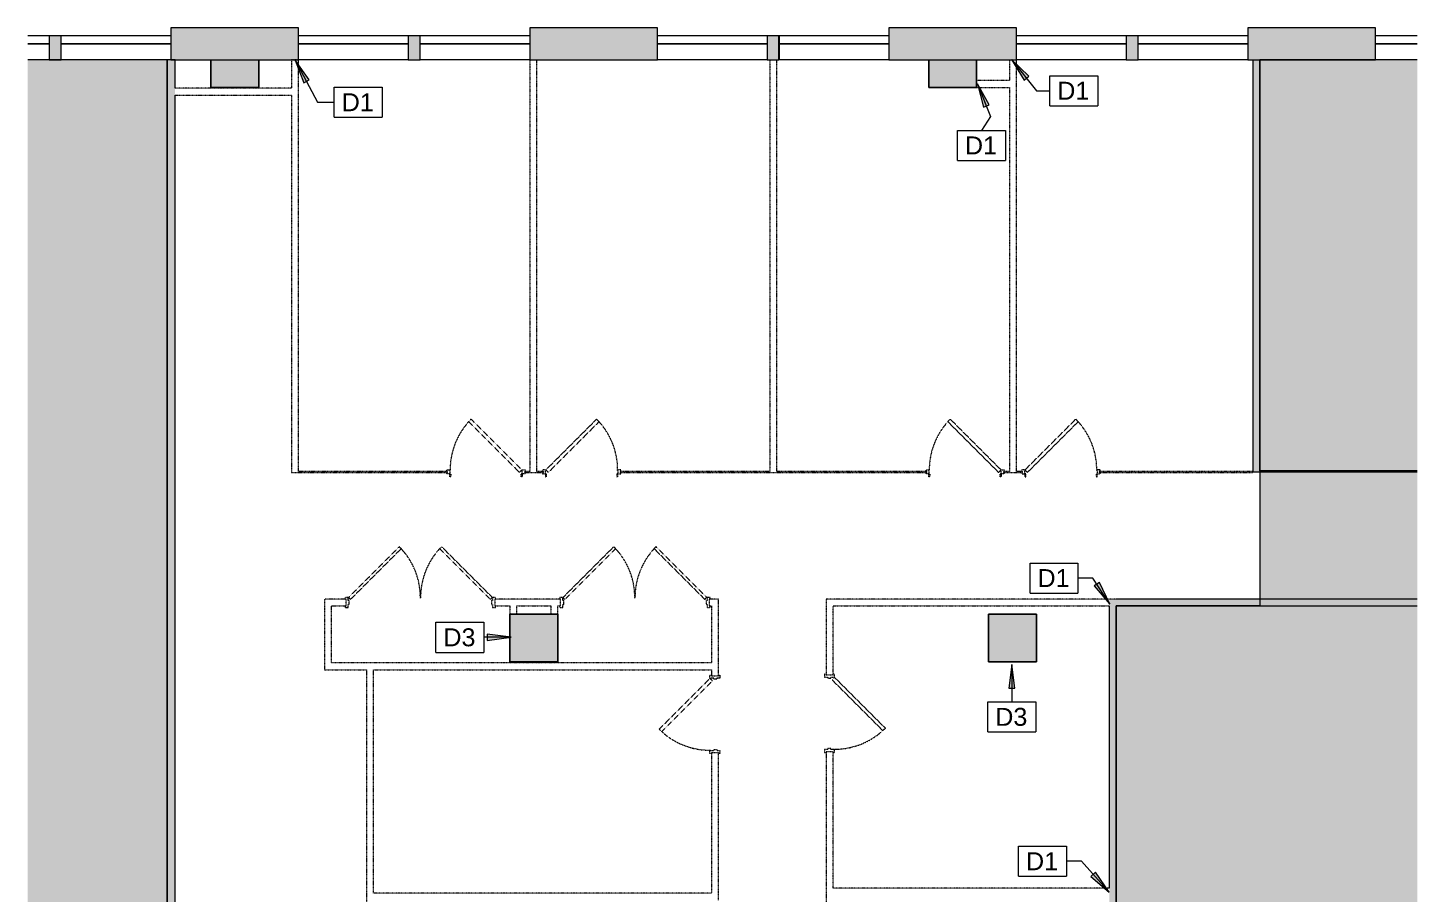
# Model space of a CAD drawing. Header units: inches. Extents: x 624 to 2874, y -334 to 2052.
# Drawn here: x 1411 to 2108, y 1617 to 2052 of the extents above; entities that cross this region are included whole.
import ezdxf

# ---------------------------------------------------------------- set-up
doc = ezdxf.new("R2010")
doc.units = ezdxf.units.IN
doc.header["$MEASUREMENT"] = 0
doc.linetypes.add('Demolished', pattern=[0.1875, 0.125, -0.0625])
for name, color, linetype, lineweight in [('A-ANNO-KEYN', 231, 'Continuous', 9), ('A-DETL', 90, 'Continuous', 9), ('A-DETL-GENF', 92, 'Continuous', 9), ('A-DOOR', 31, 'Continuous', 13), ('A-WALL', 113, 'Continuous', 13), ('A-WALL-PATT', 111, 'Continuous', 13), ('B-CL', 7, 'Continuous', 9), ('CORE', 7, 'Continuous', 9), ('CORRIDOR', 7, 'Continuous', 9), ('I-WALL', 2, 'Continuous', 13), ('S-COLS', 52, 'Continuous', 13), ('Victor Bldg - 7th Floor_LINK_dwg', 8, 'Continuous', 9), ('WINDOWS', 7, 'Continuous', 9)]:
    doc.layers.add(name, color=color, linetype=linetype, lineweight=lineweight)
doc.styles.add('Arial', font='arial.ttf', dxfattribs={"height": 9})

# ---------------------------------------------------------------- blocks, each defined once
blk = doc.blocks.new('Concrete-Rectangular-Column - 24_ x 24_-6972613-Level XX  DEMOLITION')
at = {"layer": 'S-COLS', "lineweight": 9}
blk.add_hatch(color=7, dxfattribs=at).paths.add_polyline_path([(12, -12), (12, 2), (-12, 2), (-12, -12)], flags=0)
at = {"layer": 'S-COLS', "color": 8, "lineweight": 20}
for p, q in [((-12, 2), (-12, -12)), ((12, -12), (12, 2)), ((-12, -12), (12, -12))]:
    blk.add_line(p, q, dxfattribs=at)
blk = doc.blocks.new('Concrete-Rectangular-Column - 24_ x 24_-V1-Level XX  DEMOLITION')
at = {"layer": 'S-COLS', "lineweight": 9}
blk.add_hatch(color=7, dxfattribs=at).paths.add_polyline_path([(-12, -12), (12, -12), (12, 12), (-12, 12), (-12, -7.33)], flags=0)
at = {"layer": 'S-COLS', "color": 8, "lineweight": 20}
for p, q in [((12, 12), (-12, 12)), ((-12, 12), (-12, -12)), ((12, -12), (12, 12)), ((-12, -12), (12, -12))]:
    blk.add_line(p, q, dxfattribs=at)
blk = doc.blocks.new('Victor Bldg - 7th Floor_LINK_dwg_AH13F-7884599-Level XX  DEMOLITION')
at = {"layer": 'CORE'}
for p, q in [((1118.42, 1209.86), (1118.42, 1203.17)), ((1119.29, 1210.31), (1118.72, 1210.31)), ((1119.59, 1203.17), (1119.59, 1209.86)), ((1118.72, 1202.72), (1119.29, 1202.72))]:
    blk.add_line(p, q, dxfattribs=at)
for centre in [(1116.88, 1210.53), (1121.08, 1210.53)]:
    blk.add_ellipse(centre, major_axis=(0, 1.17), ratio=0.666667, dxfattribs=at)
for centre, start_param, end_param in [((1118.72, 1209.86), 0, 1.570796), ((1119.29, 1209.86), 4.712389, 6.283185), ((1118.72, 1203.17), 1.570796, 3.141593), ((1119.29, 1203.17), 3.141593, 4.712389)]:
    blk.add_ellipse(centre, major_axis=(0, 0.45), ratio=0.666667, start_param=start_param, end_param=end_param, dxfattribs=at)
blk = doc.blocks.new('Victor Bldg - 7th Floor_LINK_dwg_AH13F-7884600-Level XX  DEMOLITION')
at = {"layer": 'CORE'}
for p, q in [((1145.42, 1209.86), (1145.42, 1203.17)), ((1146.29, 1210.31), (1145.72, 1210.31)), ((1146.59, 1203.17), (1146.59, 1209.86)), ((1145.72, 1202.72), (1146.29, 1202.72))]:
    blk.add_line(p, q, dxfattribs=at)
for centre in [(1143.88, 1210.53), (1148.08, 1210.53)]:
    blk.add_ellipse(centre, major_axis=(0, 1.17), ratio=0.666667, dxfattribs=at)
for centre, start_param, end_param in [((1145.72, 1209.86), 0, 1.570796), ((1146.29, 1209.86), 4.712389, 6.283185), ((1145.72, 1203.17), 1.570796, 3.141593), ((1146.29, 1203.17), 3.141593, 4.712389)]:
    blk.add_ellipse(centre, major_axis=(0, 0.45), ratio=0.666667, start_param=start_param, end_param=end_param, dxfattribs=at)
blk = doc.blocks.new('Victor Bldg - 7th Floor_LINK_dwg_AH13F-7884601-Level XX  DEMOLITION')
at = {"layer": 'CORE'}
for p, q in [((1172.42, 1209.86), (1172.42, 1203.17)), ((1173.29, 1210.31), (1172.72, 1210.31)), ((1173.59, 1203.17), (1173.59, 1209.86)), ((1172.72, 1202.72), (1173.29, 1202.72))]:
    blk.add_line(p, q, dxfattribs=at)
for centre in [(1170.88, 1210.53), (1175.08, 1210.53)]:
    blk.add_ellipse(centre, major_axis=(0, 1.17), ratio=0.666667, dxfattribs=at)
for centre, start_param, end_param in [((1172.72, 1209.86), 0, 1.570796), ((1173.29, 1209.86), 4.712389, 6.283185), ((1172.72, 1203.17), 1.570796, 3.141593), ((1173.29, 1203.17), 3.141593, 4.712389)]:
    blk.add_ellipse(centre, major_axis=(0, 0.45), ratio=0.666667, start_param=start_param, end_param=end_param, dxfattribs=at)
blk = doc.blocks.new('Victor Bldg - 7th Floor_LINK_dwg_AH13F-7884602-Level XX  DEMOLITION')
at = {"layer": 'CORE'}
for p, q in [((1226.42, 1209.86), (1226.42, 1203.17)), ((1227.29, 1210.31), (1226.72, 1210.31)), ((1227.59, 1203.17), (1227.59, 1209.86)), ((1226.72, 1202.72), (1227.29, 1202.72))]:
    blk.add_line(p, q, dxfattribs=at)
for centre in [(1224.88, 1210.53), (1229.08, 1210.53)]:
    blk.add_ellipse(centre, major_axis=(0, 1.17), ratio=0.666667, dxfattribs=at)
for centre, start_param, end_param in [((1226.72, 1209.86), 0, 1.570796), ((1227.29, 1209.86), 4.712389, 6.283185), ((1226.72, 1203.17), 1.570796, 3.141593), ((1227.29, 1203.17), 3.141593, 4.712389)]:
    blk.add_ellipse(centre, major_axis=(0, 0.45), ratio=0.666667, start_param=start_param, end_param=end_param, dxfattribs=at)
blk = doc.blocks.new('Victor Bldg - 7th Floor_LINK_dwg_AH13F-7884603-Level XX  DEMOLITION')
at = {"layer": 'CORE'}
for p, q in [((1199.42, 1209.86), (1199.42, 1203.17)), ((1200.29, 1210.31), (1199.72, 1210.31)), ((1200.59, 1203.17), (1200.59, 1209.86)), ((1199.72, 1202.72), (1200.29, 1202.72))]:
    blk.add_line(p, q, dxfattribs=at)
for centre in [(1197.88, 1210.53), (1202.08, 1210.53)]:
    blk.add_ellipse(centre, major_axis=(0, 1.17), ratio=0.666667, dxfattribs=at)
for centre, start_param, end_param in [((1199.72, 1209.86), 0, 1.570796), ((1200.29, 1209.86), 4.712389, 6.283185), ((1199.72, 1203.17), 1.570796, 3.141593), ((1200.29, 1203.17), 3.141593, 4.712389)]:
    blk.add_ellipse(centre, major_axis=(0, 0.45), ratio=0.666667, start_param=start_param, end_param=end_param, dxfattribs=at)
blk = doc.blocks.new('Victor Bldg - 7th Floor_LINK_dwg-6972240-Level XX  DEMOLITION')
at = {"layer": 'B-CL'}
blk.add_line((1063, 2021.5), (1039, 2021.5), dxfattribs=at)
at = {"layer": 'B-CL', "flags": 128}
blk.add_lwpolyline([(703, 2035.5), (703, 2021.5), (679, 2021.5), (679, 2035.5)], dxfattribs=at)
for points in [[(829, 1757.5), (853, 1757.5), (853, 1733.5), (829, 1733.5)], [(1069, 1757.5), (1093, 1757.5), (1093, 1733.5), (1069, 1733.5)], [(829, 1397.5), (853, 1397.5), (853, 1373.5), (829, 1373.5)], [(1069, 1397.5), (1093, 1397.5), (1093, 1373.5), (1069, 1373.5)]]:
    blk.add_lwpolyline(points, close=True, dxfattribs=at)
at = {"layer": 'CORE'}
for p, q in [((1039, 2021.5), (1039, 2035.5)), ((1063, 2035.5), (1063, 2021.5)), ((1244.38, 1219.75), (1244.38, 1232)), ((1283.93, 1218.9), (1248, 1202.44)), ((1111.92, 1209.47), (1113.76, 1206.79)), ((1112.18, 1209.63), (1114.03, 1206.95)), ((1138.92, 1209.47), (1140.76, 1206.79)), ((1139.18, 1209.63), (1141.03, 1206.95)), ((1165.92, 1209.47), (1167.76, 1206.79)), ((1166.18, 1209.63), (1168.03, 1206.95)), ((1192.92, 1209.47), (1194.76, 1206.79)), ((1193.18, 1209.63), (1195.03, 1206.95)), ((1219.92, 1209.47), (1221.76, 1206.79)), ((1220.18, 1209.63), (1222.03, 1206.95)), ((1098, 1203.75), (1042, 1203.75))]:
    blk.add_line(p, q, dxfattribs=at)
at = {"layer": 'CORE', "flags": 128}
for points in [[(1283.93, 1238), (1248, 1238), (1098, 1238), (829, 1238), (829, 1170.41)], [(862, 1170.41), (862, 1234.5), (838, 1234.5), (838, 1170.41)], [(867.38, 1170.41), (867.38, 1234.5), (1036, 1234.5), (1036, 1170.41)], [(1042, 1234.5), (1042, 1223.5), (1098, 1223.5), (1042, 1234.5), (1098, 1234.5), (1042, 1223.5)], [(1248, 1238), (1248, 1215.75), (1098, 1215.75), (1098, 1238)], [(1283.93, 1218.08), (1248, 1234.5), (1283.93, 1234.5)], [(1101.63, 1219.75), (1244.38, 1219.75), (1101.63, 1232), (1244.38, 1232), (1101.63, 1219.75), (1101.63, 1232)], [(1098, 1220), (1042, 1220), (1042, 1170.41)], [(1103, 1191.75), (1103, 1215.75), (1103, 1191.75), (1098, 1191.75), (1098, 1215.75), (1042, 1215.75)], [(1097, 1203.75), (1097, 1214.75), (1043, 1214.75), (1043, 1203.75)], [(1243, 1191.75), (1103, 1191.75), (1098, 1191.75), (1098, 1215.75)], [(1104, 1191.75), (1104, 1214.25), (1242, 1214.25), (1242, 1191.75)], [(1243, 1215.75), (1243, 1191.75), (1248, 1191.75), (1248, 1199), (1264.62, 1199), (1264.62, 1191.75), (1269.62, 1191.75)], [(1248, 1215.75), (1248, 1202.5), (1283.93, 1202.5)], [(1248, 1191.75), (1248, 1198.69), (1264.62, 1198.69), (1264.62, 1191.75)], [(1283.93, 1199), (1269.62, 1199), (1269.62, 1191.75)], [(1247.31, 1191.75), (1247.31, 1191.19), (1265.31, 1191.19), (1265.31, 1191.75)], [(1042, 1189.69), (1042.56, 1189.69), (1042.56, 1173.07), (1042, 1173.07)]]:
    blk.add_lwpolyline(points, dxfattribs=at)
for points in [[(1109, 1184.75), (1125, 1184.75), (1125, 1200.75), (1109, 1200.75)], [(1039.5, 1189.01), (1042, 1189.01), (1042, 1173.76), (1039.5, 1173.76)]]:
    blk.add_lwpolyline(points, close=True, dxfattribs=at)
at = {"layer": 'CORE'}
for centre in [(1112.05, 1209.55), (1139.05, 1209.55), (1166.05, 1209.55), (1193.05, 1209.55), (1220.05, 1209.55)]:
    blk.add_circle(centre, 0.667, dxfattribs=at)
for centre, radius, start, end in [((1116.3, 1202.72), 5.8, 153.29881, 180), ((1117.61, 1202.07), 7.26, 129.47246, 153.29881), ((1112.05, 1209.55), 0.167, 11.68289, 236.84227), ((1118.45, 1201.04), 8.59, 108.83538, 129.47246), ((1113.9, 1206.86), 0.167, 192.19142, 57.3508), ((1119, 1199.43), 10.29, 90, 108.83538), ((1119, 1199.43), 10.29, 71.16462, 90), ((1119.55, 1201.04), 8.59, 50.52754, 71.16462), ((1120.39, 1202.07), 7.26, 26.70119, 50.52754), ((1121.7, 1202.72), 5.8, 0, 26.70119), ((1143.3, 1202.72), 5.8, 153.29881, 180), ((1144.61, 1202.07), 7.26, 129.47246, 153.29881), ((1139.05, 1209.55), 0.167, 11.68289, 236.84227), ((1145.45, 1201.04), 8.59, 108.83538, 129.47246), ((1140.9, 1206.86), 0.167, 192.19142, 57.3508), ((1146, 1199.43), 10.29, 90, 108.83538), ((1146, 1199.43), 10.29, 71.16462, 90), ((1146.55, 1201.04), 8.59, 50.52754, 71.16462), ((1147.39, 1202.07), 7.26, 26.70119, 50.52754), ((1148.7, 1202.72), 5.8, 0, 26.70119), ((1170.3, 1202.72), 5.8, 153.29881, 180), ((1171.61, 1202.07), 7.26, 129.47246, 153.29881), ((1166.05, 1209.55), 0.167, 11.68289, 236.84227), ((1172.45, 1201.04), 8.59, 108.83538, 129.47246), ((1167.9, 1206.86), 0.167, 192.19142, 57.3508), ((1173, 1199.43), 10.29, 90, 108.83538), ((1173, 1199.43), 10.29, 71.16462, 90), ((1173.55, 1201.04), 8.59, 50.52754, 71.16462), ((1174.39, 1202.07), 7.26, 26.70119, 50.52754), ((1175.7, 1202.72), 5.8, 0, 26.70119), ((1197.3, 1202.72), 5.8, 153.29881, 180), ((1198.61, 1202.07), 7.26, 129.47246, 153.29881), ((1193.05, 1209.55), 0.167, 11.68289, 236.84227), ((1199.45, 1201.04), 8.59, 108.83538, 129.47246), ((1194.9, 1206.86), 0.167, 192.19142, 57.3508), ((1200, 1199.43), 10.29, 90, 108.83538), ((1200, 1199.43), 10.29, 71.16462, 90), ((1200.55, 1201.04), 8.59, 50.52754, 71.16462), ((1201.39, 1202.07), 7.26, 26.70119, 50.52754), ((1202.7, 1202.72), 5.8, 0, 26.70119), ((1224.3, 1202.72), 5.8, 153.29881, 180), ((1225.61, 1202.07), 7.26, 129.47246, 153.29881), ((1220.05, 1209.55), 0.167, 11.68289, 236.84227), ((1226.45, 1201.04), 8.59, 108.83538, 129.47246), ((1221.9, 1206.86), 0.167, 192.19142, 57.3508), ((1227, 1199.43), 10.29, 90, 108.83538), ((1227, 1199.43), 10.29, 71.16462, 90), ((1227.55, 1201.04), 8.59, 50.52754, 71.16462), ((1228.39, 1202.07), 7.26, 26.70119, 50.52754), ((1229.7, 1202.72), 5.8, 0, 26.70119), ((1116.3, 1202.72), 5.8, 180, 206.70119), ((1117.61, 1203.38), 7.26, 206.70119, 230.52754), ((1120.39, 1203.38), 7.26, 309.47246, 333.29881), ((1121.7, 1202.72), 5.8, 333.29881, 0), ((1143.3, 1202.72), 5.8, 180, 206.70119), ((1144.61, 1203.38), 7.26, 206.70119, 230.52754), ((1147.39, 1203.38), 7.26, 309.47246, 333.29881), ((1148.7, 1202.72), 5.8, 333.29881, 0), ((1170.3, 1202.72), 5.8, 180, 206.70119), ((1171.61, 1203.38), 7.26, 206.70119, 230.52754), ((1174.39, 1203.38), 7.26, 309.47246, 333.29881), ((1175.7, 1202.72), 5.8, 333.29881, 0), ((1197.3, 1202.72), 5.8, 180, 206.70119), ((1198.61, 1203.38), 7.26, 206.70119, 230.52754), ((1201.39, 1203.38), 7.26, 309.47246, 333.29881), ((1202.7, 1202.72), 5.8, 333.29881, 0), ((1224.3, 1202.72), 5.8, 180, 206.70119), ((1225.61, 1203.38), 7.26, 206.70119, 230.52754), ((1228.39, 1203.38), 7.26, 309.47246, 333.29881), ((1229.7, 1202.72), 5.8, 333.29881, 0), ((1118.45, 1204.4), 8.59, 230.52754, 251.16462), ((1119, 1206.02), 10.29, 251.16462, 270), ((1119, 1206.02), 10.29, 270, 288.83538), ((1119.55, 1204.4), 8.59, 288.83538, 309.47246), ((1145.45, 1204.4), 8.59, 230.52754, 251.16462), ((1146, 1206.02), 10.29, 251.16462, 270), ((1146, 1206.02), 10.29, 270, 288.83538), ((1146.55, 1204.4), 8.59, 288.83538, 309.47246), ((1172.45, 1204.4), 8.59, 230.52754, 251.16462), ((1173, 1206.02), 10.29, 251.16462, 270), ((1173, 1206.02), 10.29, 270, 288.83538), ((1173.55, 1204.4), 8.59, 288.83538, 309.47246), ((1199.45, 1204.4), 8.59, 230.52754, 251.16462), ((1200, 1206.02), 10.29, 251.16462, 270), ((1200, 1206.02), 10.29, 270, 288.83538), ((1200.55, 1204.4), 8.59, 288.83538, 309.47246), ((1226.45, 1204.4), 8.59, 230.52754, 251.16462), ((1227, 1206.02), 10.29, 251.16462, 270), ((1227, 1206.02), 10.29, 270, 288.83538), ((1227.55, 1204.4), 8.59, 288.83538, 309.47246)]:
    blk.add_arc(centre, radius, start, end, dxfattribs=at)
at = {"layer": 'CORRIDOR'}
blk.add_line((661.06, 1238.77), (661.06, 1243.29), dxfattribs=at)
at = {"layer": 'CORRIDOR', "flags": 128}
for points in [[(657.31, 1243.29), (657.31, 1235.02), (762.27, 1235.02), (762.27, 1170.41)], [(767.14, 1170.41), (767.14, 1238.77), (661.06, 1238.77)]]:
    blk.add_lwpolyline(points, dxfattribs=at)
at = {"layer": 'WINDOWS'}
for p, q in [((598, 2047.5), (587.23, 2047.5)), ((598, 2043.5), (587.23, 2043.5)), ((598, 2043.25), (587.23, 2043.25)), ((659, 2047.5), (604, 2047.5)), ((659, 2043.5), (604, 2043.5)), ((659, 2043.25), (604, 2043.25)), ((778, 2047.5), (723, 2047.5)), ((778, 2043.5), (723, 2043.5)), ((778, 2043.25), (723, 2043.25)), ((839, 2047.5), (784, 2047.5)), ((839, 2043.5), (784, 2043.5)), ((839, 2043.25), (784, 2043.25)), ((958, 2047.5), (903, 2047.5)), ((958, 2043.5), (903, 2043.5)), ((958, 2043.25), (903, 2043.25)), ((1019, 2047.5), (963.75, 2047.5)), ((1019, 2043.5), (964, 2043.5)), ((1019, 2043.25), (964, 2043.25)), ((1138, 2047.5), (1083, 2047.5)), ((1138, 2043.5), (1083, 2043.5)), ((1138, 2043.25), (1083, 2043.25)), ((1199, 2047.5), (1144, 2047.5)), ((1199, 2043.5), (1144, 2043.5)), ((1199, 2043.25), (1144, 2043.25)), ((1283.93, 2047.5), (1263, 2047.5)), ((1283.93, 2043.5), (1263, 2043.5)), ((1283.93, 2043.25), (1263, 2043.25)), ((598, 2035.5), (587.23, 2035.5)), ((659, 2035.5), (604, 2035.5)), ((778, 2035.5), (723, 2035.5)), ((839, 2035.5), (784, 2035.5)), ((958, 2035.5), (903, 2035.5)), ((1019, 2035.5), (963.75, 2035.5)), ((1138, 2035.5), (1083, 2035.5)), ((1199, 2035.5), (1144, 2035.5)), ((1283.93, 2035.5), (1263, 2035.5))]:
    blk.add_line(p, q, dxfattribs=at)
at = {"layer": 'WINDOWS', "flags": 128}
blk.add_lwpolyline([(963.75, 2047.5), (964, 2047.5), (964, 2035.5), (963.75, 2035.5)], dxfattribs=at)
for name in ['Victor Bldg - 7th Floor_LINK_dwg_AH13F-7884599-Level XX  DEMOLITION', 'Victor Bldg - 7th Floor_LINK_dwg_AH13F-7884600-Level XX  DEMOLITION', 'Victor Bldg - 7th Floor_LINK_dwg_AH13F-7884601-Level XX  DEMOLITION', 'Victor Bldg - 7th Floor_LINK_dwg_AH13F-7884603-Level XX  DEMOLITION', 'Victor Bldg - 7th Floor_LINK_dwg_AH13F-7884602-Level XX  DEMOLITION']:
    blk.add_blockref(name, (0, 0))
blk = doc.blocks.new('Door - Double - Solid-7814822-Level XX  DEMOLITION')
at = {"layer": 'A-DOOR', "color": 10, "linetype": 'Demolished', "lineweight": 20}
for p, q in [((-38.06, 2.59), (-12.61, 28.04)), ((-12.61, 28.04), (-11.64, 27.07)), ((8.6, 28.04), (7.63, 27.07)), ((34.05, 2.59), (8.6, 28.04)), ((-11.64, 27.07), (-37.09, 1.62)), ((7.63, 27.07), (33.08, 1.62)), ((-39.69, 2.59), (-39.69, 1.84)), ((-38.19, 2.59), (-39.69, 2.59)), ((-38.19, 1.09), (-38.19, 2.59)), ((-37.69, 1.09), (-38.19, 1.09)), ((-37.09, 1.62), (-38.06, 2.59)), ((-37.69, -0.91), (-37.69, 1.09)), ((33.08, 1.62), (34.05, 2.59)), ((34.18, 1.09), (33.68, 1.09)), ((33.68, 1.09), (33.68, -0.91)), ((35.68, 2.59), (34.18, 2.59)), ((34.18, 2.59), (34.18, 1.09)), ((35.68, 1.84), (35.68, 2.59)), ((-39.69, -1.66), (-39.69, -2.41)), ((-39.69, -2.41), (-38.19, -2.41)), ((-38.19, -2.41), (-38.19, -0.91)), ((-38.19, -0.91), (-37.69, -0.91)), ((33.68, -0.91), (34.18, -0.91)), ((34.18, -0.91), (34.18, -2.41)), ((34.18, -2.41), (35.68, -2.41)), ((35.68, -2.41), (35.68, -1.66))]:
    blk.add_line(p, q, dxfattribs=at)
at = {"layer": 'A-DOOR', "color": 7, "linetype": 'Demolished', "lineweight": 9}
for centre, start, end in [((-38.06, 2.59), 359.5, 45), ((34.05, 2.59), 135, 180.5)]:
    blk.add_arc(centre, 36, start, end, dxfattribs=at)
blk = doc.blocks.new('Door - Single - Solid Door-6993813-Level XX  DEMOLITION')
at = {"layer": 'A-DOOR', "color": 10, "linetype": 'Demolished', "lineweight": 20}
for p, q in [((-15.63, 2.41), (-14.13, 2.41)), ((-15.63, 1.66), (-15.63, 2.41)), ((-14.13, 2.41), (-14.13, 0.79)), ((-14.13, 0.79), (-13.63, 0.79)), ((-13.63, 0.79), (-13.63, -0.71)), ((21.62, 0.79), (22.12, 0.79)), ((21.62, -0.71), (21.62, 0.79)), ((22.12, 2.41), (23.62, 2.41)), ((22.12, 0.79), (22.12, 2.41)), ((23.62, 2.41), (23.62, 1.66)), ((-15.63, -2.59), (-15.63, -1.84)), ((-14.13, -2.59), (-15.63, -2.59)), ((-14.13, -0.71), (-14.13, -2.59)), ((-13.63, -0.71), (-14.13, -0.71)), ((-12.77, -1.35), (-14.01, -2.59)), ((-14.01, -2.59), (11.45, -28.04)), ((12.69, -26.81), (-12.77, -1.35)), ((22.12, -0.71), (21.62, -0.71)), ((22.12, -2.59), (22.12, -0.71)), ((23.62, -2.59), (22.12, -2.59)), ((23.62, -1.84), (23.62, -2.59)), ((11.45, -28.04), (12.69, -26.81))]:
    blk.add_line(p, q, dxfattribs=at)
at = {"layer": 'A-DOOR', "color": 7, "linetype": 'Demolished', "lineweight": 9}
blk.add_arc((-14.01, -2.59), 36, 315, 0.5, dxfattribs=at)
blk = doc.blocks.new('Door - Single - Solid Door-6993545-Level XX  DEMOLITION')
at = {"layer": 'A-DOOR', "color": 10, "linetype": 'Demolished', "lineweight": 20}
for p, q in [((-14.01, 2.59), (11.45, 28.04)), ((11.45, 28.04), (12.69, 26.81)), ((12.69, 26.81), (-12.77, 1.35)), ((-15.63, 2.59), (-15.63, 1.84)), ((-14.13, 2.59), (-15.63, 2.59)), ((-14.13, 0.71), (-14.13, 2.59)), ((-13.63, 0.71), (-14.13, 0.71)), ((-12.77, 1.35), (-14.01, 2.59)), ((-13.63, -0.79), (-13.63, 0.71)), ((22.12, 0.71), (21.62, 0.71)), ((21.62, 0.71), (21.62, -0.79)), ((23.62, 2.59), (22.12, 2.59)), ((22.12, 2.59), (22.12, 0.71)), ((23.62, 1.84), (23.62, 2.59)), ((-15.63, -1.66), (-15.63, -2.41)), ((-15.63, -2.41), (-14.13, -2.41)), ((-14.13, -2.41), (-14.13, -0.79)), ((-14.13, -0.79), (-13.63, -0.79)), ((21.62, -0.79), (22.12, -0.79)), ((22.12, -0.79), (22.12, -2.41)), ((22.12, -2.41), (23.62, -2.41)), ((23.62, -2.41), (23.62, -1.66))]:
    blk.add_line(p, q, dxfattribs=at)
at = {"layer": 'A-DOOR', "color": 7, "linetype": 'Demolished', "lineweight": 9}
blk.add_arc((-14.01, 2.59), 36, 359.5, 45, dxfattribs=at)
blk = doc.blocks.new('Door - Single - Solid Door-7814816-Level XX  DEMOLITION')
at = {"layer": 'A-DOOR', "color": 10, "linetype": 'Demolished', "lineweight": 20}
for p, q in [((-14.01, 1.05), (11.45, 26.5)), ((12.69, 25.26), (-12.77, -0.19)), ((11.45, 26.5), (12.69, 25.26)), ((-15.63, 1.05), (-15.63, 0.34)), ((-14.13, 1.05), (-15.63, 1.05)), ((-14.13, -0.83), (-14.13, 1.05)), ((-12.77, -0.19), (-14.01, 1.05)), ((23.62, 1.05), (22.12, 1.05)), ((22.12, 1.05), (22.12, -0.83)), ((23.62, 0.34), (23.62, 1.05)), ((-15.63, -0.16), (-15.63, -0.87)), ((-15.63, -0.87), (-14.13, -0.87)), ((-13.63, -0.83), (-14.13, -0.83)), ((-14.13, -0.87), (-14.13, -2.33)), ((-14.13, -2.33), (-13.63, -2.33)), ((-13.63, -2.33), (-13.63, -0.83)), ((22.12, -0.83), (21.62, -0.83)), ((21.62, -0.83), (21.62, -2.33)), ((21.62, -2.33), (22.12, -2.33)), ((22.12, -2.33), (22.12, -0.87)), ((22.12, -0.87), (23.62, -0.87)), ((23.62, -0.87), (23.62, -0.16))]:
    blk.add_line(p, q, dxfattribs=at)
at = {"layer": 'A-DOOR', "color": 7, "linetype": 'Demolished', "lineweight": 9}
blk.add_arc((-14.01, 1.05), 36, 359.5, 45, dxfattribs=at)
blk = doc.blocks.new('Door - Single - Solid Door-7814820-Level XX  DEMOLITION')
at = {"layer": 'A-DOOR', "color": 10, "linetype": 'Demolished', "lineweight": 20}
for p, q in [((-15.63, 0.87), (-14.13, 0.87)), ((-15.63, 0.16), (-15.63, 0.87)), ((-14.13, 2.33), (-13.63, 2.33)), ((-14.13, 0.87), (-14.13, 2.33)), ((-14.13, 0.83), (-14.13, -1.05)), ((-13.63, 0.83), (-14.13, 0.83)), ((-12.77, 0.19), (-14.01, -1.05)), ((-13.63, 2.33), (-13.63, 0.83)), ((12.69, -25.26), (-12.77, 0.19)), ((21.62, 2.33), (22.12, 2.33)), ((21.62, 0.83), (21.62, 2.33)), ((22.12, 0.83), (21.62, 0.83)), ((22.12, 2.33), (22.12, 0.87)), ((22.12, 0.87), (23.62, 0.87)), ((22.12, -1.05), (22.12, 0.83)), ((23.62, 0.87), (23.62, 0.16)), ((-15.63, -1.05), (-15.63, -0.34)), ((-14.13, -1.05), (-15.63, -1.05)), ((-14.01, -1.05), (11.45, -26.5)), ((23.62, -1.05), (22.12, -1.05)), ((23.62, -0.34), (23.62, -1.05)), ((11.45, -26.5), (12.69, -25.26))]:
    blk.add_line(p, q, dxfattribs=at)
at = {"layer": 'A-DOOR', "color": 7, "linetype": 'Demolished', "lineweight": 9}
blk.add_arc((-14.01, -1.05), 36, 315, 0.5, dxfattribs=at)
blk = doc.blocks.new('Keynote Tag - Keynote Number - Boxed-135510-Level XX  DEMOLITION')
at = {"layer": 'A-ANNO-KEYN'}
for p, q in [((-0.125, -0.0792), (-0.125, 0.0781)), ((-0.125, 0.0781), (0.125, 0.0781)), ((0.125, 0.0781), (0.125, -0.0792)), ((-0.125, -0.0792), (0.125, -0.0792))]:
    blk.add_line(p, q, dxfattribs=at)

msp = doc.modelspace()

# ---------------------------------------------------------------- hatches: boundary and pattern name
at = {"layer": 'A-ANNO-KEYN'}
for points in [[(1545.48, 2035.23), (1549.68, 2023.88), (1552.48, 2025.36)], [(1904.61, 2035.65), (1910.87, 2025.29), (1913.34, 2027.26)], [(1887.48, 2023.43), (1890.47, 2011.7), (1893.4, 2012.87)], [(1953.86, 1762.46), (1948.68, 1773.4), (1946.03, 1771.69)], [(1653.63, 1745.86), (1641.63, 1747.44), (1641.63, 1744.28)], [(1904.75, 1732.31), (1903.17, 1720.31), (1906.33, 1720.31)], [(1953.51, 1618.02), (1946.74, 1628.06), (1944.38, 1625.96)]]:
    msp.add_hatch(color=256, dxfattribs=at).paths.add_polyline_path(points, flags=0)
at = {"layer": 'A-DETL-GENF'}
h = msp.add_hatch(color=7, dxfattribs=at)
h.paths.add_polyline_path([(1899.35, 2035.5), (1907.1, 2035.5), (1907.1, 2051.5), (1843.1, 2051.5), (1843.1, 2035.5), (1887.1, 2035.5)], flags=0)
h.paths.add_polyline_path([(1787.85, 2035.5), (1787.85, 2047.5), (1782.1, 2047.5), (1782.1, 2035.5), (1786.85, 2035.5)], flags=0)
h.paths.add_polyline_path([(1962.1, 2035.5), (1968.1, 2035.5), (1968.1, 2047.5), (1962.1, 2047.5)], flags=0)
h.paths.add_polyline_path([(1727.1, 2035.5), (1727.1, 2051.5), (1663.1, 2051.5), (1663.1, 2035.5), (1697.79, 2035.5)], flags=0)
h.paths.add_polyline_path([(2023.1, 2035.5), (2087.1, 2035.5), (2087.1, 2051.5), (2023.1, 2051.5), (2023.1, 2047.5)], flags=0)
h.paths.add_polyline_path([(1422.1, 2035.5), (1428.1, 2035.5), (1428.1, 2047.5), (1422.1, 2047.5)], flags=0)
h.paths.add_polyline_path([(1602.1, 2035.5), (1608.1, 2035.5), (1608.1, 2047.5), (1602.1, 2047.5)], flags=0)
h.paths.add_polyline_path([(1485.19, 2035.5), (1547.1, 2035.5), (1547.1, 2051.5), (1483.1, 2051.5), (1483.1, 2035.5)], flags=0)
h = msp.add_hatch(color=9, dxfattribs=at)
h.paths.add_polyline_path([(1411.33, 1170.41), (1586.21, 1170.41), (1586.21, 1234.9), (1481.19, 1234.9), (1481.19, 1243.27), (1480.44, 1243.27), (1480.44, 1244.77), (1482.57, 1244.77), (1482.57, 1245.27), (1484.07, 1245.27), (1484.07, 1244.77), (1485.94, 1244.77), (1485.94, 1243.27), (1485.19, 1243.27), (1485.19, 1238.9), (1591.21, 1238.9), (1591.21, 1170.41), (1653.1, 1170.41), (1653.1, 1238), (2108.03, 1238), (2108.03, 1301.28), (1485.19, 1301.28), (1485.19, 1282.52), (1485.94, 1282.52), (1485.94, 1281.02), (1484.07, 1281.02), (1484.07, 1280.52), (1482.57, 1280.52), (1482.57, 1281.02), (1480.44, 1281.02), (1480.44, 1282.52), (1481.19, 1282.52), (1481.17, 2035.5), (1411.33, 2035.5), (1411.33, 1183.56)], flags=0)
h.paths.add_polyline_path([(2108.03, 1170.41), (2108.03, 1199), (2093.73, 1199), (2093.73, 1191.47), (2088.73, 1191.47), (2088.73, 1199), (2072.1, 1199), (2072.1, 1191.47), (2067.1, 1191.47), (2067.1, 1216), (1927.1, 1216), (1927.1, 1191.75), (1922.1, 1191.75), (1922.1, 1215.5), (1866.1, 1215.5), (1866.1, 1170.41), (2093.73, 1170.41)], flags=0)
h.paths.add_polyline_path([(1662.1, 1170.41), (1686.04, 1170.41), (1686.04, 1234.5), (1662.1, 1234.5), (1662.1, 1223.32)], flags=0)
h.paths.add_polyline_path([(1691.54, 1170.41), (1860.1, 1170.41), (1860.1, 1234.5), (1691.54, 1234.5), (1691.54, 1224.98)], flags=0)
h.paths.add_polyline_path([(2108.03, 1202.5), (2108.03, 1234.5), (2072.1, 1234.5), (2072.1, 1232), (2072.04, 1232), (2072.04, 1216), (2072.1, 1216), (2072.1, 1202.5), (2093.73, 1202.5)], flags=0)
h.paths.add_polyline_path([(1925.66, 1219.5), (2068.54, 1219.5), (2068.54, 1232), (1922.1, 1232), (1922.1, 1234.5), (1866.1, 1234.5), (1866.1, 1223.5), (1922.16, 1223.5), (1922.16, 1231.75), (1925.66, 1231.75), (1925.66, 1220)], flags=0)
h.paths.add_polyline_path([(2108.03, 1305.78), (2108.03, 1348.53), (2062.98, 1348.53), (2062.98, 1347.78), (2061.48, 1347.78), (2061.48, 1349.91), (2060.98, 1349.91), (2060.98, 1351.41), (2061.48, 1351.41), (2061.48, 1353.28), (2062.98, 1353.28), (2062.98, 1352.53), (2108.03, 1352.53), (2108.03, 1761.58), (1957.1, 1761.58), (1957.1, 1352.53), (2023.73, 1352.53), (2023.73, 1353.28), (2025.23, 1353.28), (2025.23, 1351.41), (2025.73, 1351.41), (2025.73, 1349.91), (2025.23, 1349.91), (2025.23, 1347.78), (2023.73, 1347.78), (2023.73, 1348.53), (1957.1, 1348.53), (1957.1, 1305.78), (2097.58, 1305.78)], flags=0)
h.paths.add_polyline_path([(2029.1, 1765.08), (2108.03, 1765.08), (2108.03, 2035.5), (2029.1, 2035.5), (2029.1, 1829.31), (2103.1, 1829.31), (2103.1, 1828.81), (2029.1, 1828.81)], flags=0)
at = {"layer": 'A-WALL-PATT', "lineweight": 9}
h = msp.add_hatch(color=7, dxfattribs=at)
h.paths.add_polyline_path([(1481.19, 1234.9), (1485.19, 1234.9), (1485.19, 1243.65), (1481.19, 1243.65)], flags=0)
h.paths.add_polyline_path([(1484.71, 1282.15), (1485.19, 1282.15), (1485.19, 2035.43), (1481.19, 2035.43), (1481.19, 1282.15)], flags=0)
for points in [[(2025.6, 1828.83), (2029.1, 1828.85), (2029.1, 2035.5), (2025.6, 2035.5), (2025.6, 1829.08)], [(2029.23, 1828.81), (2103.1, 1828.81), (2103.1, 1829.31), (2029.1, 1829.31), (2029.1, 1828.83), (2029.23, 1828.83)], [(1957.1, 1305.78), (1957.1, 1765.08), (1953.6, 1765.08), (1953.6, 1305.78)], [(1957.1, 1761.58), (2025.48, 1761.58), (2025.48, 1765.08), (1957.1, 1765.08)], [(2108.03, 1761.58), (2108.03, 1765.08), (2025.48, 1765.08), (2025.48, 1761.58)]]:
    msp.add_hatch(color=7, dxfattribs=at).paths.add_polyline_path(points, flags=0)

# ---------------------------------------------------------------- linework, layer by layer
at = {"layer": 'A-ANNO-KEYN'}
for p, q in [((1545.48, 2035.23), (1549.68, 2023.88)), ((1552.48, 2025.36), (1545.48, 2035.23)), ((1545.48, 2035.23), (1556.59, 2014.16)), ((1904.61, 2035.65), (1910.87, 2025.29)), ((1913.34, 2027.26), (1904.61, 2035.65)), ((1904.61, 2035.65), (1917.17, 2019.93)), ((1549.68, 2023.88), (1552.48, 2025.36)), ((1887.48, 2023.43), (1890.47, 2011.7)), ((1893.4, 2012.87), (1887.48, 2023.43)), ((1887.48, 2023.43), (1894.03, 2007.06)), ((1910.87, 2025.29), (1913.34, 2027.26)), ((1556.59, 2014.16), (1565.04, 2014.16)), ((1917.17, 2019.93), (1923.82, 2019.93)), ((1894.03, 2007.06), (1889.55, 2000.07)), ((1890.47, 2011.7), (1893.4, 2012.87)), ((1945.41, 1775.56), (1937.91, 1775.56)), ((1953.86, 1762.46), (1945.41, 1775.56)), ((1948.68, 1773.4), (1946.03, 1771.69)), ((1946.03, 1771.69), (1953.86, 1762.46)), ((1953.86, 1762.46), (1948.68, 1773.4)), ((1653.63, 1745.86), (1640.01, 1745.86)), ((1653.63, 1745.86), (1641.63, 1747.44)), ((1641.63, 1747.44), (1641.63, 1744.28)), ((1641.63, 1744.28), (1653.63, 1745.86)), ((1904.75, 1732.31), (1903.17, 1720.31)), ((1906.33, 1720.31), (1904.75, 1732.31)), ((1904.75, 1732.31), (1904.75, 1713.54)), ((1903.17, 1720.31), (1906.33, 1720.31)), ((1939.74, 1633.59), (1932.15, 1633.59)), ((1953.51, 1618.02), (1939.74, 1633.59)), ((1946.74, 1628.06), (1944.38, 1625.96)), ((1944.38, 1625.96), (1953.51, 1618.02)), ((1953.51, 1618.02), (1946.74, 1628.06))]:
    msp.add_line(p, q, dxfattribs=at)
at = {"layer": 'A-DETL'}
for p, q in [((1547.1, 2051.5), (1483.1, 2051.5)), ((1483.1, 2051.5), (1483.1, 2035.5)), ((1547.1, 2035.5), (1547.1, 2051.5)), ((1727.1, 2051.5), (1663.1, 2051.5)), ((1663.1, 2051.5), (1663.1, 2035.5)), ((1727.1, 2035.5), (1727.1, 2051.5)), ((1907.1, 2051.5), (1843.1, 2051.5)), ((1843.1, 2051.5), (1843.1, 2035.5)), ((1907.1, 2035.5), (1907.1, 2051.5)), ((2087.1, 2051.5), (2023.1, 2051.5)), ((2023.1, 2051.5), (2023.1, 2035.5)), ((2087.1, 2035.5), (2087.1, 2051.5)), ((1428.1, 2047.5), (1422.1, 2047.5)), ((1422.1, 2047.5), (1422.1, 2035.5)), ((1428.1, 2035.5), (1428.1, 2047.5)), ((1608.1, 2047.5), (1602.1, 2047.5)), ((1602.1, 2047.5), (1602.1, 2035.5)), ((1608.1, 2035.5), (1608.1, 2047.5)), ((1787.85, 2047.5), (1782.1, 2047.5)), ((1782.1, 2047.5), (1782.1, 2035.5)), ((1787.85, 2035.5), (1787.85, 2047.5)), ((1968.1, 2047.5), (1962.1, 2047.5)), ((1962.1, 2047.5), (1962.1, 2035.5)), ((1968.1, 2035.5), (1968.1, 2047.5)), ((1481.19, 2035.5), (1411.33, 2035.5)), ((1422.1, 2035.5), (1428.1, 2035.5)), ((1481.19, 1301.28), (1481.19, 2035.5)), ((1483.1, 2035.5), (1547.1, 2035.5)), ((1602.1, 2035.5), (1608.1, 2035.5)), ((1663.1, 2035.5), (1727.1, 2035.5)), ((1782.1, 2035.5), (1787.85, 2035.5)), ((1843.1, 2035.5), (1907.1, 2035.5)), ((1962.1, 2035.5), (1968.1, 2035.5)), ((2023.1, 2035.5), (2087.1, 2035.5)), ((2108.03, 2035.5), (2029.1, 2035.5)), ((2029.1, 2035.5), (2029.1, 1761.58)), ((2029.1, 1761.58), (1957.1, 1761.58)), ((1957.1, 1761.58), (1957.1, 1305.78))]:
    msp.add_line(p, q, dxfattribs=at)
at = {"layer": 'A-WALL', "color": 8, "lineweight": 20}
for p, q in [((1485.19, 2035.43), (1481.19, 2035.43)), ((1481.19, 2035.43), (1481.19, 1282.15)), ((1485.19, 2021.18), (1485.19, 2035.43)), ((1485.19, 1354.3), (1485.19, 2017.68))]:
    msp.add_line(p, q, dxfattribs=at)
at = {"layer": 'I-WALL', "color": 10, "linetype": 'Demolished', "lineweight": 20}
for p, q in [((1543.6, 2035.43), (1543.6, 2021.18)), ((1547.1, 2035.43), (1543.6, 2035.43)), ((1547.1, 1829.08), (1547.1, 2035.43)), ((1663.1, 2035.5), (1663.1, 1829.08)), ((1666.6, 1829.08), (1666.6, 2035.5)), ((1783.35, 2035.5), (1783.35, 1829.08)), ((1786.85, 1829.08), (1786.85, 2035.5)), ((1903.6, 2035.5), (1903.6, 2025)), ((1907.1, 1829.08), (1907.1, 2035.5)), ((1543.6, 2021.18), (1485.19, 2021.18)), ((1903.6, 2025), (1887.1, 2025)), ((1887.1, 2021.5), (1903.6, 2021.5)), ((1903.6, 2021.5), (1903.6, 1829.08)), ((1485.19, 2017.68), (1543.6, 2017.68)), ((1543.6, 2017.68), (1543.6, 1828.58)), ((1543.6, 1828.58), (1621.85, 1828.58)), ((1621.85, 1829.08), (1547.1, 1829.08)), ((1621.85, 1828.58), (1621.85, 1829.08)), ((1663.1, 1829.08), (1660.35, 1829.08)), ((1660.35, 1829.08), (1660.35, 1828.58)), ((1660.35, 1828.58), (1669.85, 1828.58)), ((1669.85, 1829.08), (1666.6, 1829.08)), ((1669.85, 1828.58), (1669.85, 1829.08)), ((1783.35, 1829.08), (1708.35, 1829.08)), ((1708.35, 1829.08), (1708.35, 1828.58)), ((1708.35, 1828.58), (1862.1, 1828.58)), ((1862.1, 1829.08), (1786.85, 1829.08)), ((1862.1, 1828.58), (1862.1, 1829.08)), ((1903.6, 1829.08), (1900.6, 1829.08)), ((1900.6, 1829.08), (1900.6, 1828.58)), ((1900.6, 1828.58), (1910.1, 1828.58)), ((1910.1, 1829.08), (1907.1, 1829.08)), ((1910.1, 1828.58), (1910.1, 1829.08)), ((2025.6, 1829.08), (1948.6, 1829.08)), ((1948.6, 1829.08), (1948.6, 1828.58)), ((1948.6, 1828.58), (2025.6, 1828.58)), ((2025.6, 1828.58), (2025.6, 1828.83)), ((1570.91, 1765.08), (1560.13, 1765.08)), ((1560.13, 1765.08), (1560.13, 1729.5)), ((1570.91, 1761.58), (1570.91, 1765.08)), ((1678.43, 1765.08), (1645.54, 1765.08)), ((1645.54, 1765.08), (1645.54, 1761.58)), ((1678.43, 1761.58), (1678.43, 1765.08)), ((1757.63, 1765.08), (1753.05, 1765.08)), ((1753.05, 1765.08), (1753.05, 1761.58)), ((1757.63, 1726.5), (1757.63, 1765.08)), ((1957.1, 1765.08), (1811.63, 1765.08)), ((1811.63, 1765.08), (1811.63, 1727)), ((1563.63, 1761.58), (1570.91, 1761.58)), ((1563.63, 1733), (1563.63, 1761.58)), ((1645.54, 1761.58), (1653.1, 1761.58)), ((1653.1, 1761.58), (1653.1, 1757.5)), ((1656.6, 1761.58), (1673.6, 1761.58)), ((1656.6, 1757.5), (1656.6, 1761.58)), ((1673.6, 1761.58), (1673.6, 1757.5)), ((1677.1, 1761.58), (1678.43, 1761.58)), ((1677.1, 1757.5), (1677.1, 1761.58)), ((1753.05, 1761.58), (1754.13, 1761.58)), ((1754.13, 1761.58), (1754.13, 1733)), ((1815.13, 1761.58), (1953.6, 1761.58)), ((1815.13, 1727), (1815.13, 1761.58)), ((1560.13, 1729.5), (1581.13, 1729.5)), ((1754.13, 1733), (1563.63, 1733)), ((1581.13, 1729.5), (1581.13, 1486.55)), ((1584.63, 1617.55), (1584.63, 1729.5)), ((1584.63, 1729.5), (1754.13, 1729.5)), ((1754.13, 1729.5), (1754.13, 1726.5)), ((1754.13, 1726.5), (1757.63, 1726.5)), ((1811.63, 1727), (1815.13, 1727)), ((1757.63, 1688), (1754.13, 1688)), ((1754.13, 1688), (1754.13, 1617.55)), ((1757.63, 1614.05), (1757.63, 1688)), ((1811.63, 1688.5), (1811.63, 1589.55)), ((1815.13, 1688.5), (1811.63, 1688.5)), ((1815.13, 1620.05), (1815.13, 1688.5)), ((1754.13, 1617.55), (1584.63, 1617.55)), ((1953.6, 1620.05), (1815.13, 1620.05))]:
    msp.add_line(p, q, dxfattribs=at)
at = {"layer": 'I-WALL', "color": 8, "lineweight": 20}
for p, q in [((2025.6, 2035.5), (2025.6, 1829.08)), ((2029.1, 1829.31), (2029.1, 2035.5)), ((2025.6, 1828.83), (2029.23, 1828.83)), ((2108.03, 1829.31), (2029.1, 1829.31)), ((2029.23, 1828.83), (2029.23, 1828.81)), ((2029.23, 1828.81), (2108.03, 1828.81)), ((2108.03, 1765.08), (1957.1, 1765.08)), ((1953.6, 1761.58), (1953.6, 1620.05)), ((1957.1, 1761.58), (2108.03, 1761.58)), ((1957.1, 1352.53), (1957.1, 1761.58))]:
    msp.add_line(p, q, dxfattribs=at)
at = {"layer": 'I-WALL', "lineweight": 9}
msp.add_line((2103.1, 1828.81), (2103.1, 1829.31), dxfattribs=at)
at = {"layer": 'I-WALL', "color": 7, "linetype": 'Demolished', "lineweight": 9}
msp.add_line((2103.1, 1829.31), (2103.1, 1828.81), dxfattribs=at)

# ---------------------------------------------------------------- block references
at = {"layer": 'A-ANNO-KEYN', "xscale": 95.99999999999994, "yscale": 95.99999999999994, "zscale": 95.99999999999994}
for p in [(1935.82, 2019.99), (1577.04, 2014.22), (1889.55, 1992.57), (1925.91, 1775.62), (1628.01, 1745.91), (1904.75, 1706.04), (1920.15, 1633.64)]:
    msp.add_blockref('Keynote Tag - Keynote Number - Boxed-135510-Level XX  DEMOLITION', p, dxfattribs=at)
at = {"layer": 'A-DOOR', "color": 7, "linetype": 'Demolished', "lineweight": 9}
for name, p, rotation in [('Door - Single - Solid Door-7814820-Level XX  DEMOLITION', (1645.09, 1828.75), 180), ('Door - Single - Solid Door-7814820-Level XX  DEMOLITION', (1885.34, 1828.75), 180), ('Door - Single - Solid Door-6993813-Level XX  DEMOLITION', (1755.97, 1711.24), 269.9999999999999), ('Door - Single - Solid Door-6993545-Level XX  DEMOLITION', (1813.29, 1711.74), 269.9999999999999)]:
    msp.add_blockref(name, p, dxfattribs=dict(at, rotation=rotation))
for name, p in [('Door - Single - Solid Door-7814816-Level XX  DEMOLITION', (1685.11, 1828.75)), ('Door - Single - Solid Door-7814816-Level XX  DEMOLITION', (1925.36, 1828.75)), ('Door - Double - Solid-7814822-Level XX  DEMOLITION', (1610.23, 1763.25)), ('Door - Double - Solid-7814822-Level XX  DEMOLITION', (1717.75, 1763.25))]:
    msp.add_blockref(name, p, dxfattribs=at)
at = {"layer": 'S-COLS', "lineweight": 9}
for name, p in [('Concrete-Rectangular-Column - 24_ x 24_-6972613-Level XX  DEMOLITION', (1515.1, 2033.5)), ('Concrete-Rectangular-Column - 24_ x 24_-6972613-Level XX  DEMOLITION', (1875.1, 2033.5)), ('Concrete-Rectangular-Column - 24_ x 24_-V1-Level XX  DEMOLITION', (1665.1, 1745.5)), ('Concrete-Rectangular-Column - 24_ x 24_-V1-Level XX  DEMOLITION', (1905.1, 1745.5))]:
    msp.add_blockref(name, p, dxfattribs=at)
at = {"layer": 'Victor Bldg - 7th Floor_LINK_dwg', "color": 7}
msp.add_blockref('Victor Bldg - 7th Floor_LINK_dwg-6972240-Level XX  DEMOLITION', (824.1, 0), dxfattribs=at)

# ---------------------------------------------------------------- texts
at = {"layer": 'A-ANNO-KEYN', "char_height": 9, "width": 19.695, "attachment_point": 1, "style": 'Arial'}
for s, insert in [('D1', (1927.54, 2024.44)), ('D1', (1568.75, 2018.67)), ('D1', (1881.26, 1997.02)), ('D1', (1917.63, 1780.07)), ('D3', (1619.73, 1750.37)), ('D3', (1896.46, 1710.49)), ('D1', (1911.87, 1638.09))]:
    msp.add_mtext(s, dxfattribs=dict(at, insert=insert))

doc.saveas('drawing.dxf')
